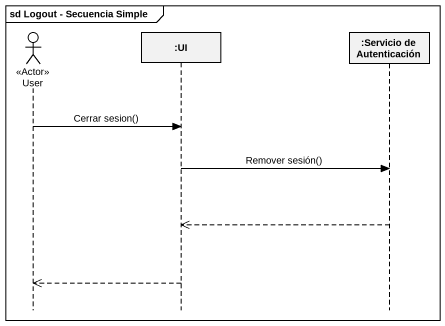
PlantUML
@startuml
mainframe sd Logout - Secuencia Simple
hide footbox
actor User <<Actor>>
participant ":UI" as UI
participant ":Servicio de Autenticación" as Servicio_de_Autenticación

User -> UI : Cerrar sesion()
UI -> Servicio_de_Autenticación : Remover sesión()
Servicio_de_Autenticación -->> UI
UI -->> User
@enduml
